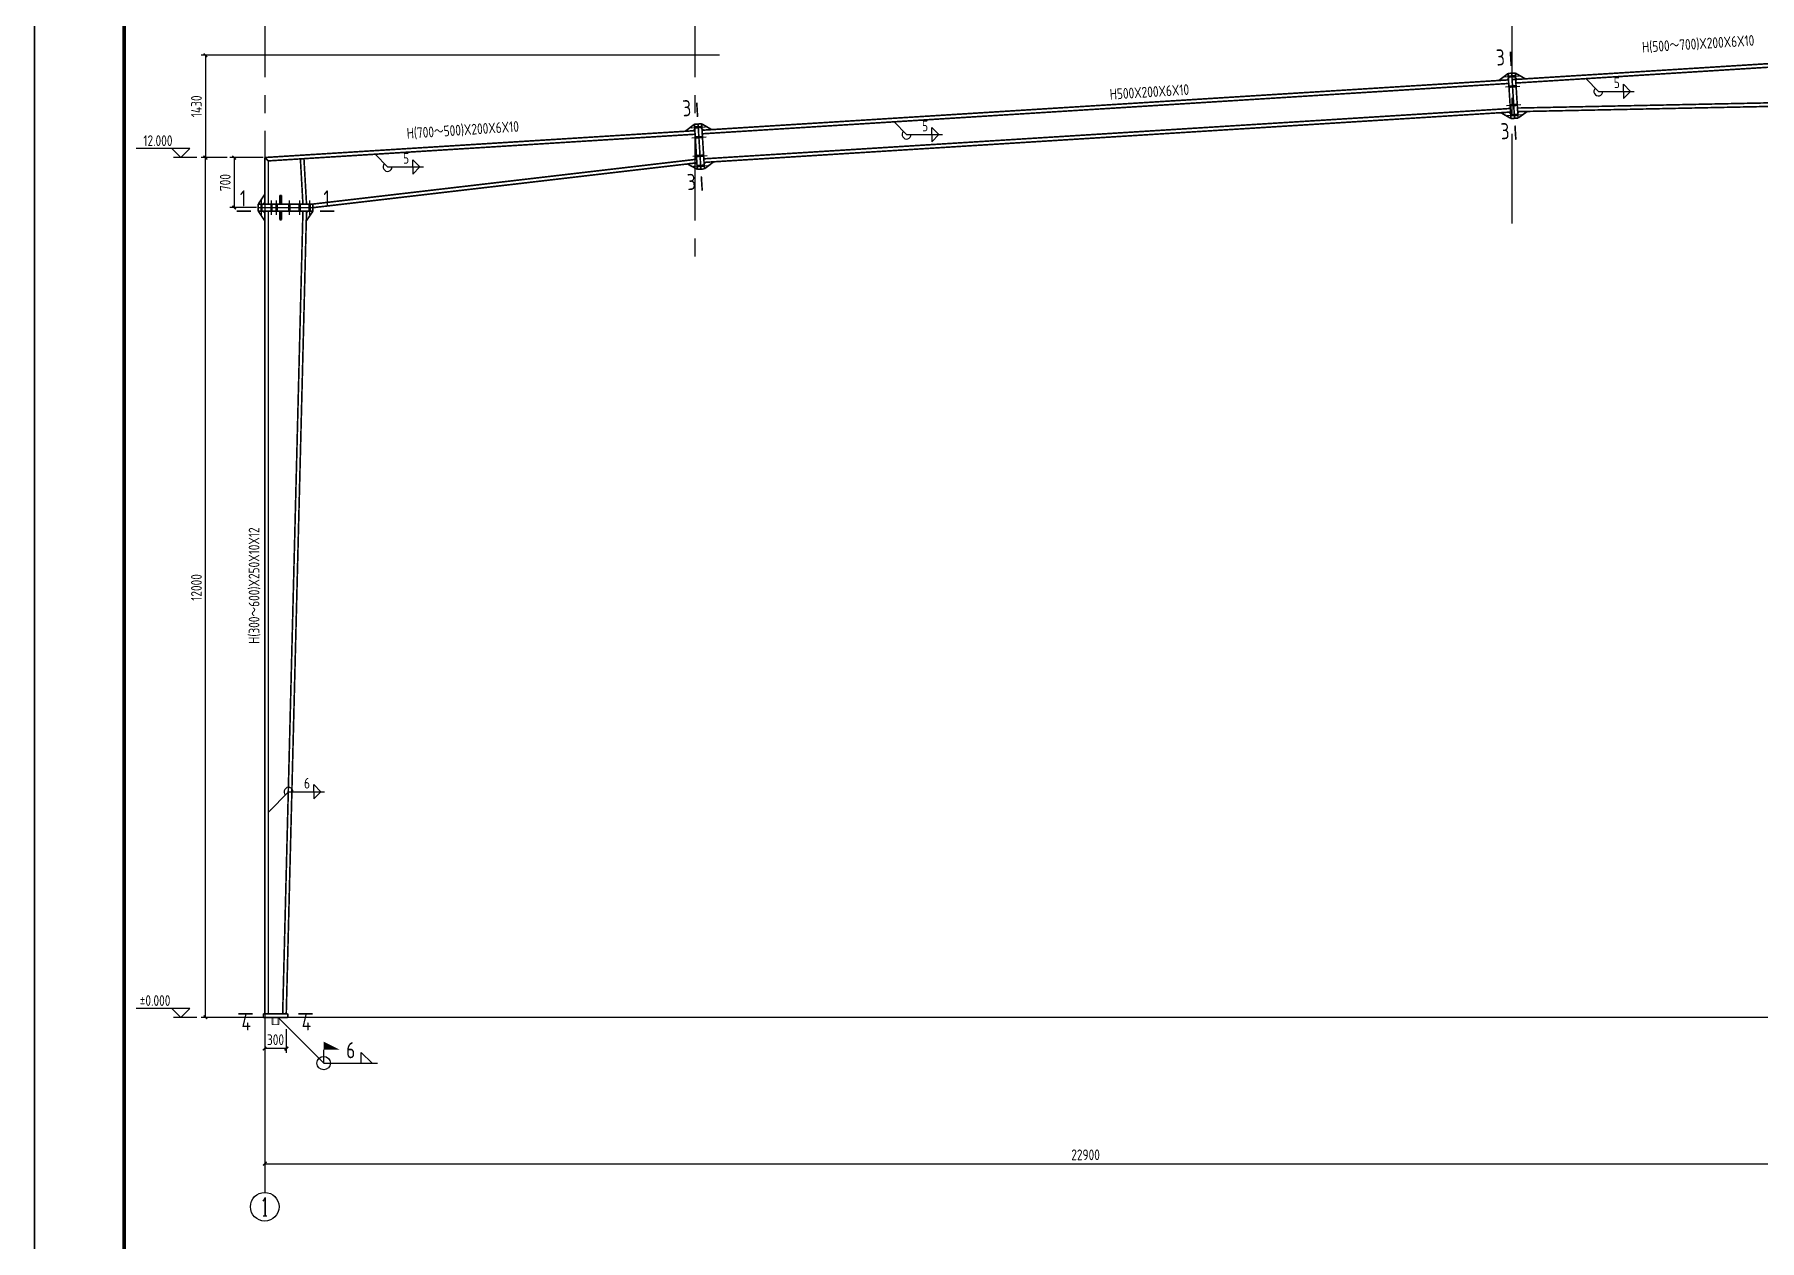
# Model space of a CAD drawing. Header units: millimetres. Extents: x 866309 to 879639, y 39442 to 44891.
# Drawn here: x 876108.4 to 876589.7, y 39654.1 to 39990.8 of the extents above; entities that cross this region are included whole.
import ezdxf
from ezdxf.enums import TextEntityAlignment as Align

# ---------------------------------------------------------------- set-up
doc = ezdxf.new("R2010")
doc.units = ezdxf.units.MM
doc.header["$LTSCALE"] = 1000
doc.header["$MEASUREMENT"] = 0
doc.linetypes.add('CENTER', pattern=[2, 1.25, -0.25, 0.25, -0.25])
doc.linetypes.add('DOTE', pattern=[2.42, 2, -0.2, 0.02, -0.2])
for name, color, linetype in [('10', 7, 'Continuous'), ('114', 2, 'Continuous'), ('116', 1, 'Continuous'), ('14', 2, 'Continuous'), ('1530', 253, 'Continuous'), ('1534', 7, 'Continuous'), ('AXIS', 3, 'Continuous'), ('AXIS_TEXT', 7, 'Continuous'), ('DIM', 7, 'Continuous'), ('DOTE', 1, 'DOTE'), ('M_Prof', 2, 'Continuous'), ('柱子', 8, 'Continuous'), ('标准截面(白色)', 7, 'Continuous'), ('焊缝标注', 3, 'Continuous')]:
    doc.layers.add(name, color=color, linetype=linetype)
doc.styles.add('_TCH_AXIS', font='COMPLEX', dxfattribs={"bigfont": 'GBCBIG'})
doc.styles.add('COMPLEX', font='COMPLEX')
doc.styles.add('GBHZ', font='gbenor.shx', dxfattribs={"width": 0.9, "bigfont": 'gbcbig.shx'})
doc.dimstyles.new('Y50', dxfattribs={"dimscale": 0, "dimtxt": 3, "dimasz": 0.01, "dimexe": 1.2, "dimexo": 1, "dimgap": 1, "dimtad": 1, "dimdec": 0, "dimlfac": 50, "dimzin": 0, "dimdsep": 46, "dimtxsty": 'GBHZ', "dimblk1": 'DX', "dimblk2": 'DX', "dimsah": 1, "dimcen": 0.09, "dimdle": 1, "dimadec": 0, "dimazin": 0, "dimtfac": 1, "dimtdec": 0, "dimtix": 1, "dimtmove": 2, "dimatfit": 3, "dimldrblk": 'DX', "dimfxl": 0, "dimtolj": 1, "dimtzin": 0, "dimarcsym": 0})

# ---------------------------------------------------------------- blocks, each defined once
blk = doc.blocks.new('DX')
at = {"color": 0, "linetype": 'ByBlock', "const_width": 40}
blk.add_lwpolyline([(-54, -51), (46, 49)], dxfattribs=at)
blk = doc.blocks.new('*D1971')
at = {"color": 0, "lineweight": -2, "transparency": 16777216}
for p, q in [((876172.66, 39713.16), (876172.66, 39706.5)), ((876178.66, 39713.16), (876178.66, 39706.5)), ((876172.65, 39707.7), (876172.64, 39707.7)), ((876178.66, 39707.7), (876172.66, 39707.7)), ((876178.67, 39707.7), (876178.68, 39707.7))]:
    blk.add_line(p, q, dxfattribs=at)
at = {"layer": 'Defpoints', "color": 0, "transparency": 16777216}
for p in [(876172.66, 39714.16), (876178.66, 39714.16), (876172.66, 39707.7)]:
    blk.add_point(p, dxfattribs=at)
at = {"color": 0, "lineweight": -2, "transparency": 16777216, "xscale": 0.01, "yscale": 0.01, "zscale": 0.01}
blk.add_blockref('DX', (876172.66, 39707.7), dxfattribs=at)
at = {"color": 0, "lineweight": -2, "transparency": 16777216, "xscale": 0.01, "yscale": 0.01, "zscale": 0.01, "rotation": 180}
blk.add_blockref('DX', (876178.66, 39707.7), dxfattribs=at)
at = {"color": 0, "transparency": 16777216, "insert": (876175.66, 39710.2), "char_height": 3, "attachment_point": 5, "style": 'GBHZ'}
blk.add_mtext('\\A1;300', dxfattribs=at)
blk = doc.blocks.new('_AXISO')
blk.add_circle((0, 0), 0.5)
at = {"layer": 'AXIS_TEXT', "style": 'COMPLEX', "width": 1.041667}
blk.add_attdef('A', text='', height=0.56, dxfattribs=at).set_placement((-0.25, -0.28), (0.25, -0.28), align=Align.FIT)
blk = doc.blocks.new('*D1966')
at = {"layer": 'Defpoints', "color": 0, "transparency": 16777216}
for p in [(876172.66, 39699.56), (876630.66, 39699.56), (876630.66, 39675.56)]:
    blk.add_point(p, dxfattribs=at)
at = {"layer": 'dim', "color": 0, "lineweight": -2, "transparency": 16777216}
for p, q in [((876172.66, 39698.56), (876172.66, 39674.36)), ((876630.66, 39698.56), (876630.66, 39674.36)), ((876172.67, 39675.56), (876630.65, 39675.56))]:
    blk.add_line(p, q, dxfattribs=at)
at = {"layer": 'dim', "color": 0, "lineweight": -2, "transparency": 16777216, "xscale": 0.01, "yscale": 0.01, "zscale": 0.01, "rotation": 180}
blk.add_blockref('DX', (876172.66, 39675.56), dxfattribs=at)
at = {"layer": 'dim', "color": 0, "lineweight": -2, "transparency": 16777216, "xscale": 0.01, "yscale": 0.01, "zscale": 0.01}
blk.add_blockref('DX', (876630.66, 39675.56), dxfattribs=at)
at = {"layer": 'dim', "color": 0, "transparency": 16777216, "insert": (876401.66, 39678.06), "char_height": 3, "attachment_point": 5, "style": 'GBHZ'}
blk.add_mtext('\\A1;22900', dxfattribs=at)
blk = doc.blocks.new('*D1969')
at = {"layer": 'Defpoints', "color": 0, "transparency": 16777216}
for p in [(876156.1, 39956.42), (876163.16, 39956.42), (876162.63, 39716.42)]:
    blk.add_point(p, dxfattribs=at)
at = {"layer": 'dim', "color": 0, "lineweight": -2, "transparency": 16777216}
for p, q in [((876162.16, 39956.42), (876154.9, 39956.42)), ((876156.1, 39716.43), (876156.1, 39956.41)), ((876161.63, 39716.42), (876154.9, 39716.42))]:
    blk.add_line(p, q, dxfattribs=at)
at = {"layer": 'dim', "color": 0, "lineweight": -2, "transparency": 16777216, "xscale": 0.01, "yscale": 0.01, "zscale": 0.01}
for p, rotation in [((876156.1, 39956.42), 90), ((876156.1, 39716.42), 270)]:
    blk.add_blockref('DX', p, dxfattribs=dict(at, rotation=rotation))
at = {"layer": 'dim', "color": 0, "transparency": 16777216, "insert": (876153.6, 39836.42), "char_height": 3, "attachment_point": 5, "rotation": 90, "style": 'GBHZ'}
blk.add_mtext('\\A1;12000', dxfattribs=at)
blk = doc.blocks.new('*D1970')
at = {"layer": 'Defpoints', "color": 0, "transparency": 16777216}
for p in [(876300.54, 39985.02), (876156.1, 39956.42), (876163.16, 39956.42)]:
    blk.add_point(p, dxfattribs=at)
at = {"layer": 'dim', "color": 0, "lineweight": -2, "transparency": 16777216}
for p, q in [((876299.54, 39985.02), (876154.9, 39985.02)), ((876156.1, 39985.01), (876156.1, 39956.43)), ((876162.16, 39956.42), (876154.9, 39956.42))]:
    blk.add_line(p, q, dxfattribs=at)
at = {"layer": 'dim', "color": 0, "lineweight": -2, "transparency": 16777216, "xscale": 0.01, "yscale": 0.01, "zscale": 0.01}
for p, rotation in [((876156.1, 39985.02), 90), ((876156.1, 39956.42), 270)]:
    blk.add_blockref('DX', p, dxfattribs=dict(at, rotation=rotation))
at = {"layer": 'dim', "color": 0, "transparency": 16777216, "insert": (876153.6, 39970.72), "char_height": 3, "attachment_point": 5, "rotation": 90, "style": 'GBHZ'}
blk.add_mtext('\\A1;1430', dxfattribs=at)
blk = doc.blocks.new('*D1958')
at = {"layer": 'Defpoints', "color": 0, "transparency": 16777216}
for p in [(876173.18, 39956.42), (876164.14, 39942.43), (876171.34, 39942.43)]:
    blk.add_point(p, dxfattribs=at)
at = {"layer": 'dim', "color": 0, "lineweight": -2, "transparency": 16777216}
for p, q in [((876172.18, 39956.42), (876162.94, 39956.42)), ((876164.14, 39956.41), (876164.14, 39942.44)), ((876170.34, 39942.43), (876162.94, 39942.43))]:
    blk.add_line(p, q, dxfattribs=at)
at = {"layer": 'dim', "color": 0, "lineweight": -2, "transparency": 16777216, "xscale": 0.01, "yscale": 0.01, "zscale": 0.01}
for p, rotation in [((876164.14, 39956.42), 90), ((876164.14, 39942.43), 270)]:
    blk.add_blockref('DX', p, dxfattribs=dict(at, rotation=rotation))
at = {"layer": 'dim', "color": 0, "transparency": 16777216, "insert": (876161.64, 39949.43), "char_height": 3, "attachment_point": 5, "rotation": 90, "style": 'GBHZ'}
blk.add_mtext('\\A1;700', dxfattribs=at)

msp = doc.modelspace()

# ---------------------------------------------------------------- linework, layer by layer
for p, q in [((876108.422, 39448.627), (876108.422, 40042.627)), ((876108.422, 40042.627), (876108.422, 39448.627))]:
    msp.add_line(p, q)
at = {"color": 0, "const_width": 1}
msp.add_lwpolyline([(877149.672, 39458.627), (876133.422, 39458.627), (876133.422, 40032.627), (877149.672, 40032.627)], close=True, dxfattribs=at)
at = {"layer": '10', "const_width": 0.45}
for points in [[(876520.175, 39985.938), (876520.424, 39981.945)], [(876293.173, 39971.762), (876293.422, 39967.77)], [(876521.71, 39961.365), (876521.46, 39965.358)], [(876294.708, 39947.19), (876294.458, 39951.182)], [(876164.824, 39941.431), (876168.824, 39941.431)], [(876192.113, 39941.431), (876188.113, 39941.431)], [(876165.261, 39717.422), (876169.261, 39717.422)], [(876186.061, 39717.422), (876182.061, 39717.422)]]:
    msp.add_lwpolyline(points, dxfattribs=at)
at = {"layer": '114'}
for p, q in [((876518.609, 39978.926), (876522.601, 39979.176)), ((876518.784, 39976.132), (876522.776, 39976.381)), ((876519.108, 39970.942), (876523.1, 39971.191)), ((876291.607, 39964.751), (876295.599, 39965)), ((876519.282, 39968.147), (876523.274, 39968.397)), ((876291.782, 39961.956), (876295.774, 39962.206)), ((876292.106, 39956.768), (876296.098, 39957.017)), ((876292.28, 39953.972), (876296.272, 39954.221)), ((876171.761, 39940.431), (876171.761, 39944.431)), ((876174.561, 39940.431), (876174.561, 39944.431)), ((876175.961, 39940.431), (876175.961, 39944.431)), ((876179.529, 39940.431), (876179.529, 39944.431)), ((876182.412, 39940.431), (876182.412, 39944.431)), ((876185.213, 39940.431), (876185.213, 39944.431))]:
    msp.add_line(p, q, dxfattribs=at)
at = {"layer": '114', "color": 1, "const_width": 0.7}
for points in [[(876519.607, 39978.989), (876521.603, 39979.113)], [(876519.782, 39976.194), (876521.778, 39976.319)], [(876520.106, 39971.004), (876522.102, 39971.129)], [(876292.605, 39964.813), (876294.601, 39964.938)], [(876520.28, 39968.21), (876522.276, 39968.334)], [(876292.78, 39962.019), (876294.776, 39962.143)], [(876293.104, 39956.83), (876295.1, 39956.954)], [(876293.278, 39954.034), (876295.274, 39954.159)], [(876171.761, 39941.431), (876171.761, 39943.431)], [(876174.561, 39941.431), (876174.561, 39943.431)], [(876175.961, 39941.431), (876175.961, 39943.431)], [(876179.529, 39941.431), (876179.529, 39943.431)], [(876182.412, 39941.431), (876182.412, 39943.431)], [(876185.213, 39941.431), (876185.213, 39943.431)]]:
    msp.add_lwpolyline(points, dxfattribs=at)
at = {"layer": '116', "const_width": 0.2}
for points in [[(876174.661, 39716.422), (876174.661, 39714.422)], [(876174.661, 39714.422), (876176.661, 39714.422)], [(876174.961, 39716.422), (876174.961, 39714.422)], [(876176.361, 39716.422), (876176.361, 39714.422)], [(876176.661, 39716.422), (876176.661, 39714.422)]]:
    msp.add_lwpolyline(points, dxfattribs=at)
at = {"layer": '14', "const_width": 0.45}
for points in [[(876516.968, 39977.922), (876519.551, 39979.887)], [(876519.638, 39978.49), (876519.264, 39978.065)], [(876519.551, 39979.887), (876520.549, 39979.949)], [(876520.338, 39967.291), (876519.551, 39979.887)], [(876519.551, 39979.887), (876519.638, 39978.49)], [(876520.549, 39979.949), (876521.547, 39980.012)], [(876520.549, 39979.949), (876521.336, 39967.354)], [(876521.336, 39967.354), (876520.549, 39979.949)], [(876521.547, 39980.012), (876522.334, 39967.416)], [(876521.634, 39978.614), (876521.547, 39980.011)], [(876521.547, 39980.011), (876524.354, 39978.383)], [(876522.058, 39978.24), (876521.634, 39978.614)], [(876524.354, 39978.383), (876522.058, 39978.24)], [(876519.264, 39978.065), (876516.968, 39977.922)], [(876517.529, 39968.94), (876519.825, 39969.083)], [(876520.336, 39967.311), (876517.529, 39968.94)], [(876519.825, 39969.083), (876520.249, 39968.709)], [(876520.249, 39968.709), (876520.336, 39967.311)], [(876522.245, 39968.833), (876522.62, 39969.241)], [(876522.332, 39967.436), (876522.245, 39968.833)], [(876524.92, 39969.289), (876522.332, 39967.436)], [(876522.62, 39969.241), (876524.92, 39969.289)], [(876289.966, 39963.747), (876292.549, 39965.712)], [(876292.262, 39963.89), (876289.966, 39963.747)], [(876292.636, 39964.314), (876292.262, 39963.89)], [(876292.549, 39965.712), (876293.547, 39965.774)], [(876293.336, 39953.116), (876292.549, 39965.712)], [(876292.549, 39965.712), (876292.636, 39964.314)], [(876293.547, 39965.774), (876294.545, 39965.836)], [(876293.547, 39965.774), (876294.334, 39953.178)], [(876294.334, 39953.178), (876293.547, 39965.774)], [(876294.545, 39965.836), (876295.332, 39953.241)], [(876294.632, 39964.439), (876294.545, 39965.836)], [(876294.545, 39965.836), (876297.352, 39964.208)], [(876295.057, 39964.065), (876294.632, 39964.439)], [(876297.352, 39964.208), (876295.057, 39964.065)], [(876521.336, 39967.354), (876520.338, 39967.291)], [(876522.334, 39967.416), (876521.336, 39967.354)], [(876172.661, 39943.431), (876172.661, 39956.422)], [(876172.661, 39956.422), (876173.661, 39955.482)], [(876173.661, 39955.482), (876173.661, 39943.431)], [(876182.601, 39956.04), (876183.597, 39956.103)], [(876183.312, 39943.431), (876182.601, 39956.04)], [(876183.597, 39956.103), (876184.313, 39943.431)], [(876290.537, 39954.65), (876292.824, 39954.891)], [(876293.334, 39953.136), (876290.537, 39954.65)], [(876292.824, 39954.891), (876293.247, 39954.533)], [(876293.247, 39954.533), (876293.334, 39953.136)], [(876295.243, 39954.658), (876295.617, 39955.082)], [(876295.33, 39953.261), (876295.243, 39954.658)], [(876297.913, 39955.226), (876295.33, 39953.261)], [(876295.617, 39955.082), (876297.913, 39955.226)], [(876294.334, 39953.178), (876293.336, 39953.116)], [(876295.332, 39953.241), (876294.334, 39953.178)], [(876170.861, 39943.431), (876172.661, 39946.131)], [(876172.661, 39946.131), (876172.661, 39943.831)], [(876176.861, 39943.431), (876176.861, 39945.831)], [(876176.861, 39945.831), (876177.361, 39945.831)], [(876177.361, 39945.831), (876177.361, 39943.431)], [(876170.824, 39943.431), (876186.113, 39943.431)], [(876170.824, 39942.431), (876170.824, 39943.431)], [(876170.824, 39942.431), (876186.113, 39942.431)], [(876170.824, 39941.431), (876170.824, 39942.431)], [(876186.113, 39942.431), (876170.824, 39942.431)], [(876186.113, 39941.431), (876170.824, 39941.431)], [(876172.261, 39943.431), (876170.861, 39943.431)], [(876172.661, 39938.731), (876170.861, 39941.431)], [(876170.861, 39941.431), (876172.261, 39941.431)], [(876172.661, 39943.831), (876172.261, 39943.431)], [(876172.261, 39941.431), (876172.661, 39941.031)], [(876173.661, 39943.431), (876172.661, 39943.431)], [(876172.661, 39941.031), (876172.661, 39938.731)], [(876177.361, 39943.431), (876176.861, 39943.431)], [(876176.861, 39941.431), (876176.861, 39939.031)], [(876177.361, 39941.431), (876176.861, 39941.431)], [(876177.361, 39939.031), (876177.361, 39941.431)], [(876184.313, 39943.431), (876183.312, 39943.431)], [(876186.113, 39941.431), (876184.245, 39938.732)], [(876184.245, 39938.732), (876184.303, 39941.031)], [(876184.303, 39941.031), (876184.713, 39941.431)], [(876184.713, 39941.431), (876186.113, 39941.431)], [(876186.113, 39943.431), (876186.113, 39942.431)], [(876186.113, 39942.431), (876186.113, 39941.431)], [(876176.861, 39939.031), (876177.361, 39939.031)], [(876172.261, 39716.422), (876172.261, 39717.422)], [(876172.261, 39717.422), (876179.061, 39717.422)], [(876179.061, 39716.422), (876172.261, 39716.422)], [(876179.061, 39717.422), (876179.061, 39716.422)]]:
    msp.add_lwpolyline(points, dxfattribs=at)
at = {"layer": '1530'}
for p, q in [((876153.7, 39956.422), (876147.228, 39956.422)), ((876153.7, 39716.422), (876147.228, 39716.422))]:
    msp.add_line(p, q, dxfattribs=at)
at = {"layer": '1534'}
for points in [[(876146.728, 39958.922), (876149.228, 39956.422), (876151.728, 39958.922), (876136.795, 39958.922)], [(876146.728, 39718.922), (876149.228, 39716.422), (876151.728, 39718.922), (876136.795, 39718.922)]]:
    msp.add_lwpolyline(points, dxfattribs=at)
at = {"layer": 'AXIS', "color": 0}
msp.add_line((876172.661, 39699.563), (876172.661, 39667.563), dxfattribs=at)
at = {"layer": 'DOTE', "linetype": 'CENTER', "ltscale": 0.02}
for p, q in [((876172.661, 40003.833), (876172.661, 39699.563)), ((876292.661, 40003.833), (876292.661, 39926.488)), ((876520.661, 39938.043), (876520.661, 40003.833))]:
    msp.add_line(p, q, dxfattribs=at)
at = {"layer": 'M_Prof'}
msp.add_line((877124.099, 39716.422), (876161.442, 39716.422), dxfattribs=at)
at = {"layer": '柱子', "const_width": 0.45}
for points in [[(876520.661, 39978.153), (876633.661, 39985.209)], [(876521.722, 39977.217), (876632.661, 39984.145)], [(876294.657, 39964.04), (876519.663, 39978.09)], [(876294.72, 39963.042), (876519.726, 39977.092)], [(876295.156, 39956.055), (876520.162, 39970.106)], [(876295.218, 39955.057), (876520.224, 39969.108)], [(876522.158, 39970.231), (876618.19, 39972.213)], [(876522.22, 39969.232), (876618.19, 39971.213)], [(876172.661, 39956.422), (876292.661, 39963.915)], [(876173.661, 39955.482), (876292.724, 39962.917)], [(876186.113, 39943.431), (876293.16, 39955.932)], [(876186.113, 39942.426), (876293.222, 39954.933)], [(876172.661, 39717.422), (876172.661, 39941.431)], [(876172.661, 39941.431), (876173.661, 39941.431)], [(876173.661, 39717.422), (876173.661, 39941.431)], [(876177.661, 39717.422), (876183.312, 39941.431)], [(876178.661, 39717.422), (876184.313, 39941.431)], [(876183.312, 39941.431), (876184.313, 39941.431)]]:
    msp.add_lwpolyline(points, dxfattribs=at)
at = {"layer": '焊缝标注'}
for p, q in [((876541.208, 39978.434), (876544.734, 39974.888)), ((876544.734, 39974.888), (876554.734, 39974.888)), ((876551.734, 39976.888), (876553.734, 39974.888)), ((876551.734, 39974.888), (876551.734, 39976.888)), ((876551.734, 39972.888), (876553.734, 39974.888)), ((876551.734, 39974.888), (876551.734, 39972.888)), ((876348.222, 39966.383), (876351.747, 39962.837)), ((876358.747, 39964.837), (876360.747, 39962.837)), ((876358.747, 39962.837), (876358.747, 39964.837)), ((876351.747, 39962.837), (876361.747, 39962.837)), ((876358.747, 39960.837), (876360.747, 39962.837)), ((876358.747, 39962.837), (876358.747, 39960.837)), ((876203.427, 39957.341), (876206.952, 39953.795)), ((876213.952, 39955.795), (876215.952, 39953.795)), ((876213.952, 39953.795), (876213.952, 39955.795)), ((876206.952, 39953.795), (876216.952, 39953.795)), ((876213.952, 39951.795), (876215.952, 39953.795)), ((876213.952, 39953.795), (876213.952, 39951.795)), ((876186.32, 39781.384), (876188.32, 39779.384)), ((876186.32, 39779.384), (876186.32, 39781.384)), ((876173.661, 39773.729), (876179.32, 39779.384)), ((876179.32, 39779.384), (876189.32, 39779.384)), ((876186.32, 39777.384), (876188.32, 39779.384)), ((876186.32, 39779.384), (876186.32, 39777.384)), ((876176.411, 39716.422), (876189.104, 39703.658)), ((876189.104, 39703.658), (876189.104, 39707.408)), ((876199.604, 39706.658), (876202.604, 39703.658)), ((876199.604, 39703.658), (876199.604, 39706.658)), ((876189.104, 39703.658), (876204.104, 39703.658))]:
    msp.add_line(p, q, dxfattribs=at)
msp.add_circle((876189.104, 39703.658), 1.875, dxfattribs=at)
for centre, start, end in [((876544.734, 39974.888), 134.84025, 0), ((876351.747, 39962.837), 134.84025, 0), ((876206.952, 39953.795), 134.84028, 0), ((876179.32, 39779.384), 0, 224.97719)]:
    msp.add_arc(centre, 1.25, start, end, dxfattribs=at)
for points in [[(876541.208, 39978.434), (876541.807, 39977.619), (876542.019, 39977.83)], [(876348.222, 39966.383), (876348.82, 39965.568), (876349.033, 39965.779)], [(876203.427, 39957.341), (876204.026, 39956.526), (876204.238, 39956.738)], [(876173.661, 39773.729), (876174.475, 39774.33), (876174.263, 39774.542)], [(876189.104, 39707.408), (876193.604, 39707.408), (876189.104, 39709.658)]]:
    msp.add_solid(points, dxfattribs=at)

# ---------------------------------------------------------------- block references
at = {"layer": 'AXIS', "color": 0}
ref = msp.add_blockref('_AXISO', (876172.661, 39663.563), dxfattribs=dict(at, xscale=8, yscale=8, zscale=8))
ref.add_attrib('A', '1', dxfattribs={"layer": 'AXIS_TEXT', "color": 0, "height": 5.147, "style": '_TCH_AXIS'}).set_placement((876171.558, 39660.989), (876173.764, 39660.989), align=Align.FIT)

# ---------------------------------------------------------------- texts
at = {"layer": '10', "style": 'GBHZ', "width": 0.9}
for rotation, p in [(3.57339, (876516.33, 39982.045)), (3.57333, (876289.328, 39967.87)), (3.57339, (876517.615, 39961.465)), (3.57345, (876290.613, 39947.29))]:
    msp.add_text('3', height=4.5, rotation=rotation, dxfattribs=at).set_placement(p)
for s, p in [('1', (876165.744, 39942.786)), ('1', (876189.033, 39942.786)), ('4', (876166.181, 39712.777)), ('4', (876182.981, 39712.777))]:
    msp.add_text(s, height=4.5, dxfattribs=at).set_placement(p)
at = {"layer": '1534', "style": 'GBHZ', "width": 0.9}
for s, p in [('12.000', (876138.791, 39959.622)), ('%%P0.000', (876137.793, 39719.622))]:
    msp.add_text(s, height=3, dxfattribs=at).set_placement(p)
at = {"layer": '标准截面(白色)', "style": 'GBHZ', "width": 0.9}
for s, rotation, p in [('H(500～700)X200X6X10', 3.57503, (876557.032, 39985.697)), ('H500X200X6X10', 3.57503, (876408.514, 39972.552)), ('H(700～500)X200X6X10', 3.66646, (876212.374, 39961.638)), ('H(300～600)X250X10X12', 90, (876171.185, 39820.683))]:
    msp.add_text(s, height=3, rotation=rotation, dxfattribs=at).set_placement(p)
at = {"layer": '焊缝标注', "style": 'GBHZ', "width": 0.9}
for s, height, p in [('5', 3, (876549.034, 39975.788)), ('5', 3, (876356.047, 39963.737)), ('5', 3, (876211.252, 39954.695)), ('6', 3, (876183.62, 39780.284)), ('6', 4.5, (876195.404, 39705.008))]:
    msp.add_text(s, height=height, dxfattribs=at).set_placement(p)

# ---------------------------------------------------------------- dimensions: what is measured, and where the dimension line sits
dim = msp.add_linear_dim(base=(876172.661, 39707.701), p1=(876178.661, 39714.159), p2=(876172.661, 39714.159), dimstyle='Y50', override={"dimscale": 1})
dim.commit()
dim.dimension.update_dxf_attribs({"geometry": '*D1971', "text_midpoint": (876175.661, 39710.201)})
at = {"layer": 'dim'}
for base, p1, p2, angle, picture, middle in [((876156.1, 39956.422), (876300.539, 39985.022), (876163.156, 39956.422), 90, '*D1970', (876153.6, 39970.722)), ((876156.1, 39956.422), (876162.626, 39716.422), (876163.156, 39956.422), 270, '*D1969', (876153.6, 39836.422)), ((876164.141, 39942.431), (876173.179, 39956.422), (876171.342, 39942.431), 90, '*D1958', (876161.641, 39949.426))]:
    dim = msp.add_linear_dim(base=base, p1=p1, p2=p2, angle=angle, dimstyle='Y50', override={"dimscale": 1}, dxfattribs=at)
    dim.commit()
    dim.dimension.update_dxf_attribs({"geometry": picture, "text_midpoint": middle})
dim = msp.add_linear_dim(base=(876630.661, 39675.563), p1=(876172.661, 39699.563), p2=(876630.661, 39699.563), dimstyle='Y50', override={"dimscale": 1}, dxfattribs=at)
dim.commit()
dim.dimension.update_dxf_attribs({"geometry": '*D1966', "text_midpoint": (876401.661, 39678.063)})

doc.saveas('drawing.dxf')
